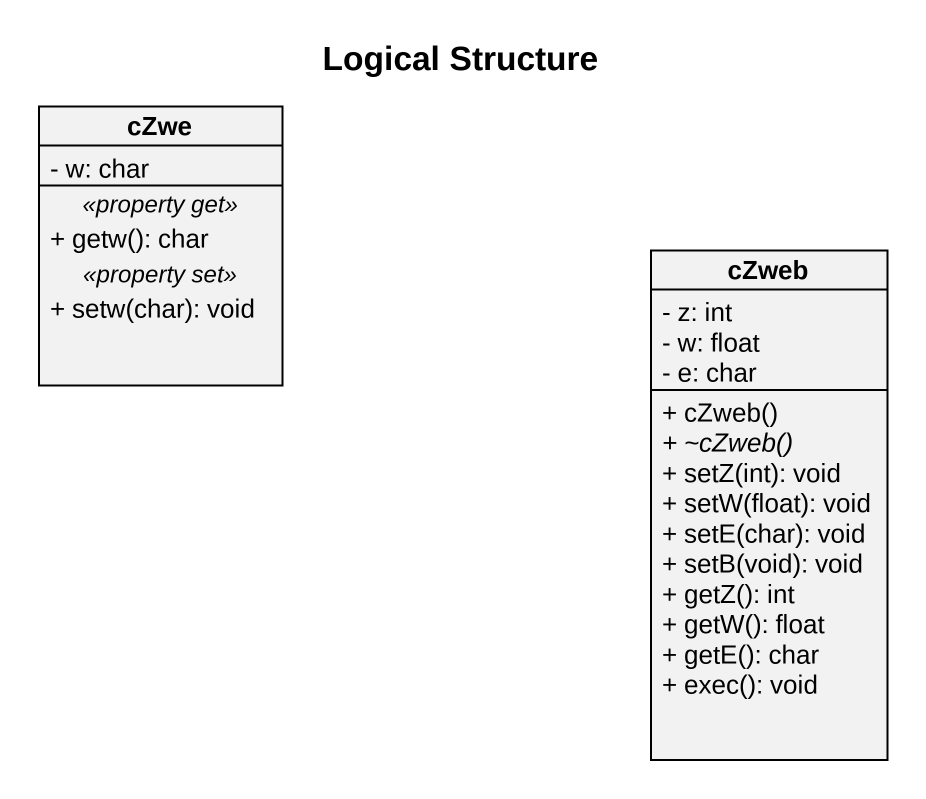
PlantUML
@startuml
title Logical Structure
hide circle
hide empty members
skinparam classAttributeIconSize 0
class cZwe {
  - w: char
  .. <<property get>> ..
  + getw(): char
  .. <<property set>> ..
  + setw(char): void
}
class cZweb {
  - z: int
  - w: float
  - e: char
  + cZweb()
  {abstract} + ~cZweb()
  + setZ(int): void
  + setW(float): void
  + setE(char): void
  + setB(void): void
  + getZ(): int
  + getW(): float
  + getE(): char
  + exec(): void
}
@enduml
